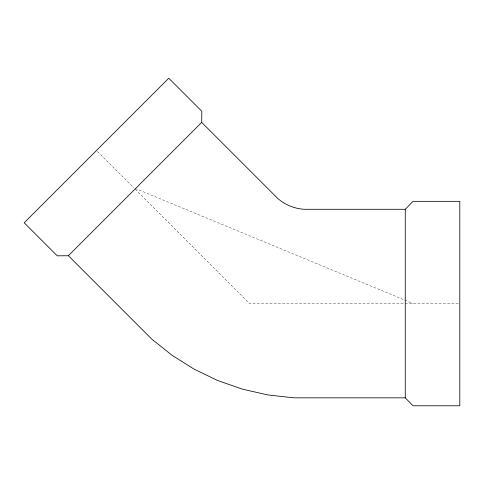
<?xml version="1.0" encoding="UTF-8"?>
<svg xmlns="http://www.w3.org/2000/svg" width="484" height="484" viewBox="0 0 484 484"><rect width="100%" height="100%" fill="white"/><g stroke="black" fill="none" stroke-linecap="round" stroke-linejoin="round"><path stroke-width="0.36" stroke-dasharray="2.42 1.81" d="M458.294 303.559L249.532 303.559L134.903 188.929M135.236 188.439L404.073 299.796M404.769 300.086L413.148 303.559M97.544 151.571L133.838 187.865"/><path stroke-width="0.73" d="M405.259 397.83L405.259 209.282L413.052 201.338L459.8 201.338L459.8 405.774L413.052 405.774L405.259 397.83L293.752 397.83L267.827 394.938L242.339 389.13L217.661 380.503L194.108 369.153L171.983 355.232L151.607 338.951L68.383 255.727L57.257 255.836L24.2 222.785L168.759 78.227L201.816 111.278L201.707 122.404L68.383 255.727M405.259 209.282L304.254 209.282C294.417 208.713 284.864 204.756 277.501 198.204L201.707 122.404"/></g></svg>
